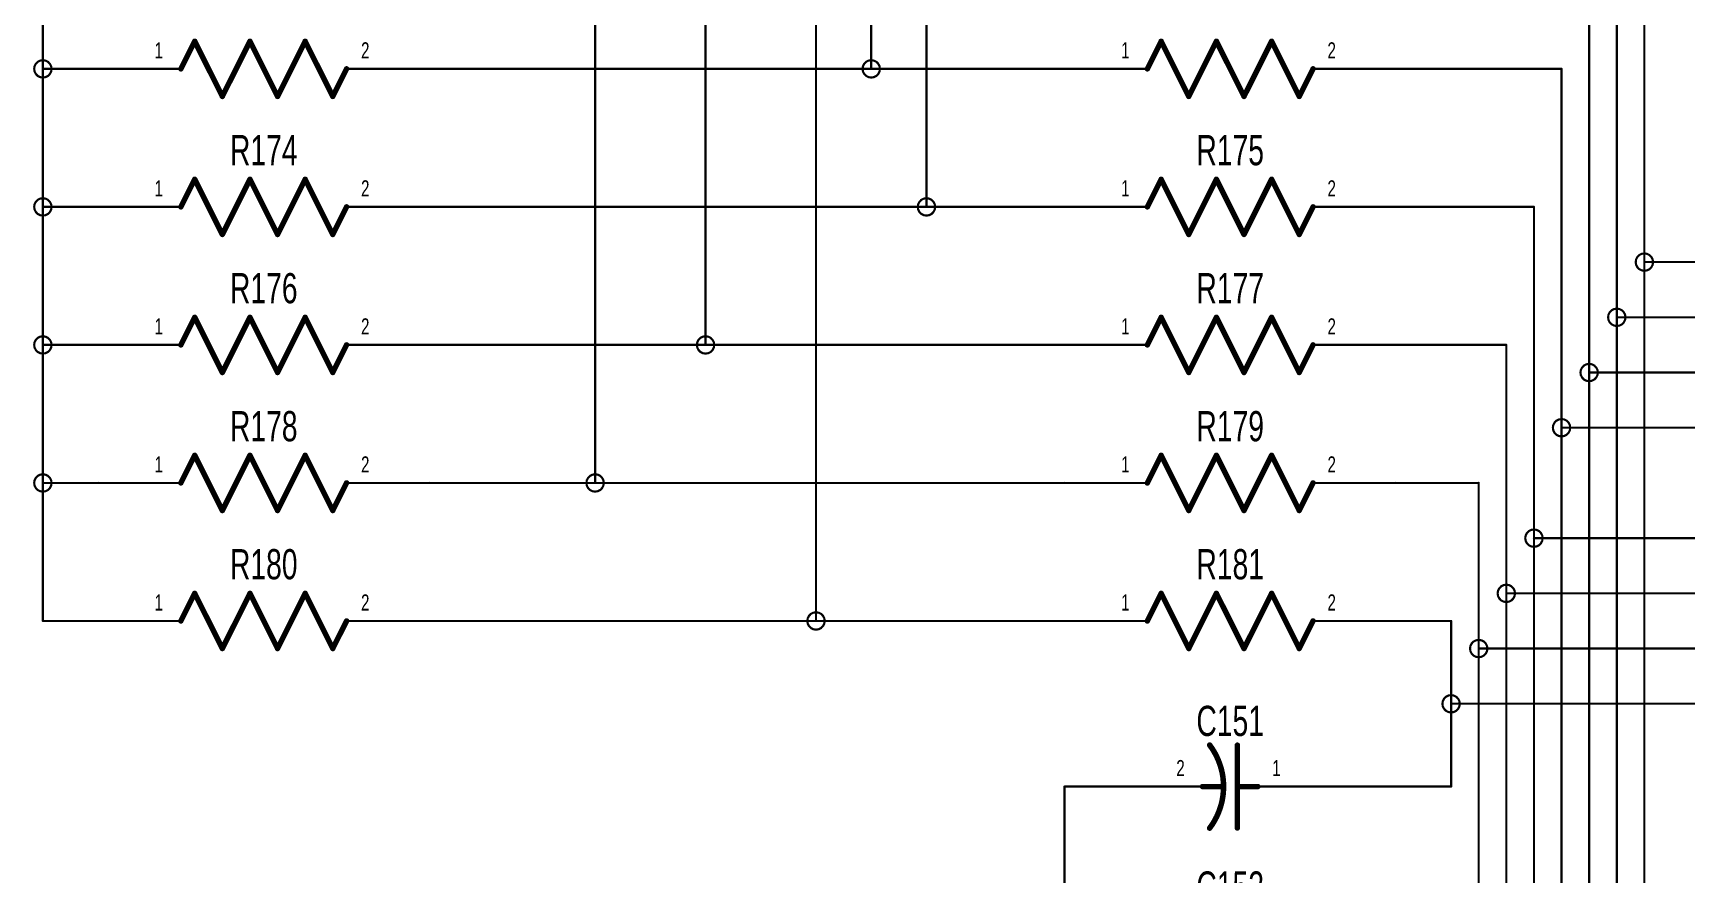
# Model space of a CAD drawing. Extents: x 0 to 23.8, y -0.1 to 21.2.
# Drawn here: x 6.882 to 9.877, y 2.299 to 3.824 of the extents above; entities that cross this region are included whole.
import ezdxf
from ezdxf.enums import TextEntityAlignment as Align

# ---------------------------------------------------------------- set-up
doc = ezdxf.new("R2010")
doc.units = 0
for name, color, linetype in [('Element', 253, 'CONTINUOUS'), ('Net', 50, 'CONTINUOUS'), ('Pin', 50, 'CONTINUOUS')]:
    doc.layers.add(name, color=color, linetype=linetype)

msp = doc.modelspace()

# ---------------------------------------------------------------- linework, layer by layer
at = {"layer": 'Element', "linetype": 'CONTINUOUS'}
for points, const_width in [([(7.15, 3.7591), (7.175, 3.8091)], 0.0098), ([(7.175, 3.8091), (7.225, 3.7091)], 0.0098), ([(7.225, 3.7091), (7.275, 3.8091)], 0.0098), ([(7.275, 3.8091), (7.325, 3.7091)], 0.0098), ([(7.325, 3.7091), (7.375, 3.8091)], 0.0098), ([(7.375, 3.8091), (7.425, 3.7091)], 0.0098), ([(8.9, 3.7591), (8.925, 3.8091)], 0.0098), ([(8.925, 3.8091), (8.975, 3.7091)], 0.0098), ([(8.975, 3.7091), (9.025, 3.8091)], 0.0098), ([(9.025, 3.8091), (9.075, 3.7091)], 0.0098), ([(9.075, 3.7091), (9.125, 3.8091)], 0.0098), ([(9.125, 3.8091), (9.175, 3.7091)], 0.0098), ([(7.425, 3.7091), (7.45, 3.7591)], 0.0098), ([(9.175, 3.7091), (9.2, 3.7591)], 0.0098), ([(7.15, 3.5091), (7.175, 3.5591)], 0.0098), ([(7.175, 3.5591), (7.225, 3.4591)], 0.0098), ([(7.225, 3.4591), (7.275, 3.5591)], 0.0098), ([(7.275, 3.5591), (7.325, 3.4591)], 0.0098), ([(7.325, 3.4591), (7.375, 3.5591)], 0.0098), ([(7.375, 3.5591), (7.425, 3.4591)], 0.0098), ([(8.9, 3.5091), (8.925, 3.5591)], 0.0098), ([(8.925, 3.5591), (8.975, 3.4591)], 0.0098), ([(8.975, 3.4591), (9.025, 3.5591)], 0.0098), ([(9.025, 3.5591), (9.075, 3.4591)], 0.0098), ([(9.075, 3.4591), (9.125, 3.5591)], 0.0098), ([(9.125, 3.5591), (9.175, 3.4591)], 0.0098), ([(7.425, 3.4591), (7.45, 3.5091)], 0.0098), ([(9.175, 3.4591), (9.2, 3.5091)], 0.0098), ([(7.15, 3.2591), (7.175, 3.3091)], 0.0098), ([(7.175, 3.3091), (7.225, 3.2091)], 0.0098), ([(7.225, 3.2091), (7.275, 3.3091)], 0.0098), ([(7.275, 3.3091), (7.325, 3.2091)], 0.0098), ([(7.325, 3.2091), (7.375, 3.3091)], 0.0098), ([(7.375, 3.3091), (7.425, 3.2091)], 0.0098), ([(8.9, 3.2591), (8.925, 3.3091)], 0.0098), ([(8.925, 3.3091), (8.975, 3.2091)], 0.0098), ([(8.975, 3.2091), (9.025, 3.3091)], 0.0098), ([(9.025, 3.3091), (9.075, 3.2091)], 0.0098), ([(9.075, 3.2091), (9.125, 3.3091)], 0.0098), ([(9.125, 3.3091), (9.175, 3.2091)], 0.0098), ([(7.425, 3.2091), (7.45, 3.2591)], 0.0098), ([(9.175, 3.2091), (9.2, 3.2591)], 0.0098), ([(7.15, 3.0091), (7.175, 3.0591)], 0.0098), ([(7.175, 3.0591), (7.225, 2.9591)], 0.0098), ([(7.225, 2.9591), (7.275, 3.0591)], 0.0098), ([(7.275, 3.0591), (7.325, 2.9591)], 0.0098), ([(7.325, 2.9591), (7.375, 3.0591)], 0.0098), ([(7.375, 3.0591), (7.425, 2.9591)], 0.0098), ([(8.9, 3.0091), (8.925, 3.0591)], 0.0098), ([(8.925, 3.0591), (8.975, 2.9591)], 0.0098), ([(8.975, 2.9591), (9.025, 3.0591)], 0.0098), ([(9.025, 3.0591), (9.075, 2.9591)], 0.0098), ([(9.075, 2.9591), (9.125, 3.0591)], 0.0098), ([(9.125, 3.0591), (9.175, 2.9591)], 0.0098), ([(7.425, 2.9591), (7.45, 3.0091)], 0.0098), ([(9.175, 2.9591), (9.2, 3.0091)], 0.0098), ([(7.15, 2.7591), (7.175, 2.8091)], 0.0098), ([(7.175, 2.8091), (7.225, 2.7091)], 0.0098), ([(7.225, 2.7091), (7.275, 2.8091)], 0.0098), ([(7.275, 2.8091), (7.325, 2.7091)], 0.0098), ([(7.325, 2.7091), (7.375, 2.8091)], 0.0098), ([(7.375, 2.8091), (7.425, 2.7091)], 0.0098), ([(8.9, 2.7591), (8.925, 2.8091)], 0.0098), ([(8.925, 2.8091), (8.975, 2.7091)], 0.0098), ([(8.975, 2.7091), (9.025, 2.8091)], 0.0098), ([(9.025, 2.8091), (9.075, 2.7091)], 0.0098), ([(9.075, 2.7091), (9.125, 2.8091)], 0.0098), ([(9.125, 2.8091), (9.175, 2.7091)], 0.0098), ([(7.425, 2.7091), (7.45, 2.7591)], 0.0098), ([(9.175, 2.7091), (9.2, 2.7591)], 0.0098), ([(9.0128, 2.3838), (9.0175, 2.3904), (9.0217, 2.3973), (9.0255, 2.4045), (9.0287, 2.4118), (9.0315, 2.4194), (9.0339, 2.4271), (9.0357, 2.435), (9.037, 2.443), (9.0377, 2.451), (9.038, 2.4591), (9.0377, 2.4671), (9.037, 2.4752), (9.0357, 2.4831), (9.0339, 2.491), (9.0315, 2.4987), (9.0287, 2.5063), (9.0254, 2.5137), (9.0217, 2.5208), (9.0175, 2.5277), (9.0128, 2.5343)], 0.01), ([(9.063, 2.5341), (9.063, 2.3841)], 0.0098), ([(9.038, 2.4591), (9, 2.4591)], 0.0098), ([(9.1, 2.4591), (9.063, 2.4591)], 0.0098)]:
    msp.add_lwpolyline(points, dxfattribs=dict(at, const_width=const_width))
for points, const_width in [([(7.1725, 3.8091, 1), (7.1775, 3.8091, 1), (7.1725, 3.8091, 1)], 0.0049), ([(7.1725, 3.8091, 1), (7.1775, 3.8091, 1), (7.1725, 3.8091, 1)], 0.0049), ([(7.2725, 3.8091, 1), (7.2775, 3.8091, 1), (7.2725, 3.8091, 1)], 0.0049), ([(7.2725, 3.8091, 1), (7.2775, 3.8091, 1), (7.2725, 3.8091, 1)], 0.0049), ([(7.3725, 3.8091, 1), (7.3775, 3.8091, 1), (7.3725, 3.8091, 1)], 0.0049), ([(7.3725, 3.8091, 1), (7.3775, 3.8091, 1), (7.3725, 3.8091, 1)], 0.0049), ([(8.9225, 3.8091, 1), (8.9275, 3.8091, 1), (8.9225, 3.8091, 1)], 0.0049), ([(8.9225, 3.8091, 1), (8.9275, 3.8091, 1), (8.9225, 3.8091, 1)], 0.0049), ([(9.0225, 3.8091, 1), (9.0275, 3.8091, 1), (9.0225, 3.8091, 1)], 0.0049), ([(9.0225, 3.8091, 1), (9.0275, 3.8091, 1), (9.0225, 3.8091, 1)], 0.0049), ([(9.1225, 3.8091, 1), (9.1275, 3.8091, 1), (9.1225, 3.8091, 1)], 0.0049), ([(9.1225, 3.8091, 1), (9.1275, 3.8091, 1), (9.1225, 3.8091, 1)], 0.0049), ([(7.1475, 3.7591, 1), (7.1525, 3.7591, 1), (7.1475, 3.7591, 1)], 0.0049), ([(7.4475, 3.7591, 1), (7.4525, 3.7591, 1), (7.4475, 3.7591, 1)], 0.0049), ([(8.8975, 3.7591, 1), (8.9025, 3.7591, 1), (8.8975, 3.7591, 1)], 0.0049), ([(9.1975, 3.7591, 1), (9.2025, 3.7591, 1), (9.1975, 3.7591, 1)], 0.0049), ([(7.2225, 3.7091, 1), (7.2275, 3.7091, 1), (7.2225, 3.7091, 1)], 0.0049), ([(7.2225, 3.7091, 1), (7.2275, 3.7091, 1), (7.2225, 3.7091, 1)], 0.0049), ([(7.3225, 3.7091, 1), (7.3275, 3.7091, 1), (7.3225, 3.7091, 1)], 0.0049), ([(7.3225, 3.7091, 1), (7.3275, 3.7091, 1), (7.3225, 3.7091, 1)], 0.0049), ([(7.4225, 3.7091, 1), (7.4275, 3.7091, 1), (7.4225, 3.7091, 1)], 0.0049), ([(7.4225, 3.7091, 1), (7.4275, 3.7091, 1), (7.4225, 3.7091, 1)], 0.0049), ([(8.9725, 3.7091, 1), (8.9775, 3.7091, 1), (8.9725, 3.7091, 1)], 0.0049), ([(8.9725, 3.7091, 1), (8.9775, 3.7091, 1), (8.9725, 3.7091, 1)], 0.0049), ([(9.0725, 3.7091, 1), (9.0775, 3.7091, 1), (9.0725, 3.7091, 1)], 0.0049), ([(9.0725, 3.7091, 1), (9.0775, 3.7091, 1), (9.0725, 3.7091, 1)], 0.0049), ([(9.1725, 3.7091, 1), (9.1775, 3.7091, 1), (9.1725, 3.7091, 1)], 0.0049), ([(9.1725, 3.7091, 1), (9.1775, 3.7091, 1), (9.1725, 3.7091, 1)], 0.0049), ([(7.1725, 3.5591, 1), (7.1775, 3.5591, 1), (7.1725, 3.5591, 1)], 0.0049), ([(7.1725, 3.5591, 1), (7.1775, 3.5591, 1), (7.1725, 3.5591, 1)], 0.0049), ([(7.2725, 3.5591, 1), (7.2775, 3.5591, 1), (7.2725, 3.5591, 1)], 0.0049), ([(7.2725, 3.5591, 1), (7.2775, 3.5591, 1), (7.2725, 3.5591, 1)], 0.0049), ([(7.3725, 3.5591, 1), (7.3775, 3.5591, 1), (7.3725, 3.5591, 1)], 0.0049), ([(7.3725, 3.5591, 1), (7.3775, 3.5591, 1), (7.3725, 3.5591, 1)], 0.0049), ([(8.9225, 3.5591, 1), (8.9275, 3.5591, 1), (8.9225, 3.5591, 1)], 0.0049), ([(8.9225, 3.5591, 1), (8.9275, 3.5591, 1), (8.9225, 3.5591, 1)], 0.0049), ([(9.0225, 3.5591, 1), (9.0275, 3.5591, 1), (9.0225, 3.5591, 1)], 0.0049), ([(9.0225, 3.5591, 1), (9.0275, 3.5591, 1), (9.0225, 3.5591, 1)], 0.0049), ([(9.1225, 3.5591, 1), (9.1275, 3.5591, 1), (9.1225, 3.5591, 1)], 0.0049), ([(9.1225, 3.5591, 1), (9.1275, 3.5591, 1), (9.1225, 3.5591, 1)], 0.0049), ([(7.1475, 3.5091, 1), (7.1525, 3.5091, 1), (7.1475, 3.5091, 1)], 0.0049), ([(7.4475, 3.5091, 1), (7.4525, 3.5091, 1), (7.4475, 3.5091, 1)], 0.0049), ([(8.8975, 3.5091, 1), (8.9025, 3.5091, 1), (8.8975, 3.5091, 1)], 0.0049), ([(9.1975, 3.5091, 1), (9.2025, 3.5091, 1), (9.1975, 3.5091, 1)], 0.0049), ([(7.2225, 3.4591, 1), (7.2275, 3.4591, 1), (7.2225, 3.4591, 1)], 0.0049), ([(7.2225, 3.4591, 1), (7.2275, 3.4591, 1), (7.2225, 3.4591, 1)], 0.0049), ([(7.3225, 3.4591, 1), (7.3275, 3.4591, 1), (7.3225, 3.4591, 1)], 0.0049), ([(7.3225, 3.4591, 1), (7.3275, 3.4591, 1), (7.3225, 3.4591, 1)], 0.0049), ([(7.4225, 3.4591, 1), (7.4275, 3.4591, 1), (7.4225, 3.4591, 1)], 0.0049), ([(7.4225, 3.4591, 1), (7.4275, 3.4591, 1), (7.4225, 3.4591, 1)], 0.0049), ([(8.9725, 3.4591, 1), (8.9775, 3.4591, 1), (8.9725, 3.4591, 1)], 0.0049), ([(8.9725, 3.4591, 1), (8.9775, 3.4591, 1), (8.9725, 3.4591, 1)], 0.0049), ([(9.0725, 3.4591, 1), (9.0775, 3.4591, 1), (9.0725, 3.4591, 1)], 0.0049), ([(9.0725, 3.4591, 1), (9.0775, 3.4591, 1), (9.0725, 3.4591, 1)], 0.0049), ([(9.1725, 3.4591, 1), (9.1775, 3.4591, 1), (9.1725, 3.4591, 1)], 0.0049), ([(9.1725, 3.4591, 1), (9.1775, 3.4591, 1), (9.1725, 3.4591, 1)], 0.0049), ([(7.1725, 3.3091, 1), (7.1775, 3.3091, 1), (7.1725, 3.3091, 1)], 0.0049), ([(7.1725, 3.3091, 1), (7.1775, 3.3091, 1), (7.1725, 3.3091, 1)], 0.0049), ([(7.2725, 3.3091, 1), (7.2775, 3.3091, 1), (7.2725, 3.3091, 1)], 0.0049), ([(7.2725, 3.3091, 1), (7.2775, 3.3091, 1), (7.2725, 3.3091, 1)], 0.0049), ([(7.3725, 3.3091, 1), (7.3775, 3.3091, 1), (7.3725, 3.3091, 1)], 0.0049), ([(7.3725, 3.3091, 1), (7.3775, 3.3091, 1), (7.3725, 3.3091, 1)], 0.0049), ([(8.9225, 3.3091, 1), (8.9275, 3.3091, 1), (8.9225, 3.3091, 1)], 0.0049), ([(8.9225, 3.3091, 1), (8.9275, 3.3091, 1), (8.9225, 3.3091, 1)], 0.0049), ([(9.0225, 3.3091, 1), (9.0275, 3.3091, 1), (9.0225, 3.3091, 1)], 0.0049), ([(9.0225, 3.3091, 1), (9.0275, 3.3091, 1), (9.0225, 3.3091, 1)], 0.0049), ([(9.1225, 3.3091, 1), (9.1275, 3.3091, 1), (9.1225, 3.3091, 1)], 0.0049), ([(9.1225, 3.3091, 1), (9.1275, 3.3091, 1), (9.1225, 3.3091, 1)], 0.0049), ([(7.1475, 3.2591, 1), (7.1525, 3.2591, 1), (7.1475, 3.2591, 1)], 0.0049), ([(7.4475, 3.2591, 1), (7.4525, 3.2591, 1), (7.4475, 3.2591, 1)], 0.0049), ([(8.8975, 3.2591, 1), (8.9025, 3.2591, 1), (8.8975, 3.2591, 1)], 0.0049), ([(9.1975, 3.2591, 1), (9.2025, 3.2591, 1), (9.1975, 3.2591, 1)], 0.0049), ([(7.2225, 3.2091, 1), (7.2275, 3.2091, 1), (7.2225, 3.2091, 1)], 0.0049), ([(7.2225, 3.2091, 1), (7.2275, 3.2091, 1), (7.2225, 3.2091, 1)], 0.0049), ([(7.3225, 3.2091, 1), (7.3275, 3.2091, 1), (7.3225, 3.2091, 1)], 0.0049), ([(7.3225, 3.2091, 1), (7.3275, 3.2091, 1), (7.3225, 3.2091, 1)], 0.0049), ([(7.4225, 3.2091, 1), (7.4275, 3.2091, 1), (7.4225, 3.2091, 1)], 0.0049), ([(7.4225, 3.2091, 1), (7.4275, 3.2091, 1), (7.4225, 3.2091, 1)], 0.0049), ([(8.9725, 3.2091, 1), (8.9775, 3.2091, 1), (8.9725, 3.2091, 1)], 0.0049), ([(8.9725, 3.2091, 1), (8.9775, 3.2091, 1), (8.9725, 3.2091, 1)], 0.0049), ([(9.0725, 3.2091, 1), (9.0775, 3.2091, 1), (9.0725, 3.2091, 1)], 0.0049), ([(9.0725, 3.2091, 1), (9.0775, 3.2091, 1), (9.0725, 3.2091, 1)], 0.0049), ([(9.1725, 3.2091, 1), (9.1775, 3.2091, 1), (9.1725, 3.2091, 1)], 0.0049), ([(9.1725, 3.2091, 1), (9.1775, 3.2091, 1), (9.1725, 3.2091, 1)], 0.0049), ([(7.1725, 3.0591, 1), (7.1775, 3.0591, 1), (7.1725, 3.0591, 1)], 0.0049), ([(7.1725, 3.0591, 1), (7.1775, 3.0591, 1), (7.1725, 3.0591, 1)], 0.0049), ([(7.2725, 3.0591, 1), (7.2775, 3.0591, 1), (7.2725, 3.0591, 1)], 0.0049), ([(7.2725, 3.0591, 1), (7.2775, 3.0591, 1), (7.2725, 3.0591, 1)], 0.0049), ([(7.3725, 3.0591, 1), (7.3775, 3.0591, 1), (7.3725, 3.0591, 1)], 0.0049), ([(7.3725, 3.0591, 1), (7.3775, 3.0591, 1), (7.3725, 3.0591, 1)], 0.0049), ([(8.9225, 3.0591, 1), (8.9275, 3.0591, 1), (8.9225, 3.0591, 1)], 0.0049), ([(8.9225, 3.0591, 1), (8.9275, 3.0591, 1), (8.9225, 3.0591, 1)], 0.0049), ([(9.0225, 3.0591, 1), (9.0275, 3.0591, 1), (9.0225, 3.0591, 1)], 0.0049), ([(9.0225, 3.0591, 1), (9.0275, 3.0591, 1), (9.0225, 3.0591, 1)], 0.0049), ([(9.1225, 3.0591, 1), (9.1275, 3.0591, 1), (9.1225, 3.0591, 1)], 0.0049), ([(9.1225, 3.0591, 1), (9.1275, 3.0591, 1), (9.1225, 3.0591, 1)], 0.0049), ([(7.1475, 3.0091, 1), (7.1525, 3.0091, 1), (7.1475, 3.0091, 1)], 0.0049), ([(7.4475, 3.0091, 1), (7.4525, 3.0091, 1), (7.4475, 3.0091, 1)], 0.0049), ([(8.8975, 3.0091, 1), (8.9025, 3.0091, 1), (8.8975, 3.0091, 1)], 0.0049), ([(9.1975, 3.0091, 1), (9.2025, 3.0091, 1), (9.1975, 3.0091, 1)], 0.0049), ([(7.2225, 2.9591, 1), (7.2275, 2.9591, 1), (7.2225, 2.9591, 1)], 0.0049), ([(7.2225, 2.9591, 1), (7.2275, 2.9591, 1), (7.2225, 2.9591, 1)], 0.0049), ([(7.3225, 2.9591, 1), (7.3275, 2.9591, 1), (7.3225, 2.9591, 1)], 0.0049), ([(7.3225, 2.9591, 1), (7.3275, 2.9591, 1), (7.3225, 2.9591, 1)], 0.0049), ([(7.4225, 2.9591, 1), (7.4275, 2.9591, 1), (7.4225, 2.9591, 1)], 0.0049), ([(7.4225, 2.9591, 1), (7.4275, 2.9591, 1), (7.4225, 2.9591, 1)], 0.0049), ([(8.9725, 2.9591, 1), (8.9775, 2.9591, 1), (8.9725, 2.9591, 1)], 0.0049), ([(8.9725, 2.9591, 1), (8.9775, 2.9591, 1), (8.9725, 2.9591, 1)], 0.0049), ([(9.0725, 2.9591, 1), (9.0775, 2.9591, 1), (9.0725, 2.9591, 1)], 0.0049), ([(9.0725, 2.9591, 1), (9.0775, 2.9591, 1), (9.0725, 2.9591, 1)], 0.0049), ([(9.1725, 2.9591, 1), (9.1775, 2.9591, 1), (9.1725, 2.9591, 1)], 0.0049), ([(9.1725, 2.9591, 1), (9.1775, 2.9591, 1), (9.1725, 2.9591, 1)], 0.0049), ([(7.1725, 2.8091, 1), (7.1775, 2.8091, 1), (7.1725, 2.8091, 1)], 0.0049), ([(7.1725, 2.8091, 1), (7.1775, 2.8091, 1), (7.1725, 2.8091, 1)], 0.0049), ([(7.2725, 2.8091, 1), (7.2775, 2.8091, 1), (7.2725, 2.8091, 1)], 0.0049), ([(7.2725, 2.8091, 1), (7.2775, 2.8091, 1), (7.2725, 2.8091, 1)], 0.0049), ([(7.3725, 2.8091, 1), (7.3775, 2.8091, 1), (7.3725, 2.8091, 1)], 0.0049), ([(7.3725, 2.8091, 1), (7.3775, 2.8091, 1), (7.3725, 2.8091, 1)], 0.0049), ([(8.9225, 2.8091, 1), (8.9275, 2.8091, 1), (8.9225, 2.8091, 1)], 0.0049), ([(8.9225, 2.8091, 1), (8.9275, 2.8091, 1), (8.9225, 2.8091, 1)], 0.0049), ([(9.0225, 2.8091, 1), (9.0275, 2.8091, 1), (9.0225, 2.8091, 1)], 0.0049), ([(9.0225, 2.8091, 1), (9.0275, 2.8091, 1), (9.0225, 2.8091, 1)], 0.0049), ([(9.1225, 2.8091, 1), (9.1275, 2.8091, 1), (9.1225, 2.8091, 1)], 0.0049), ([(9.1225, 2.8091, 1), (9.1275, 2.8091, 1), (9.1225, 2.8091, 1)], 0.0049), ([(7.1475, 2.7591, 1), (7.1525, 2.7591, 1), (7.1475, 2.7591, 1)], 0.0049), ([(7.4475, 2.7591, 1), (7.4525, 2.7591, 1), (7.4475, 2.7591, 1)], 0.0049), ([(8.8975, 2.7591, 1), (8.9025, 2.7591, 1), (8.8975, 2.7591, 1)], 0.0049), ([(9.1975, 2.7591, 1), (9.2025, 2.7591, 1), (9.1975, 2.7591, 1)], 0.0049), ([(7.2225, 2.7091, 1), (7.2275, 2.7091, 1), (7.2225, 2.7091, 1)], 0.0049), ([(7.2225, 2.7091, 1), (7.2275, 2.7091, 1), (7.2225, 2.7091, 1)], 0.0049), ([(7.3225, 2.7091, 1), (7.3275, 2.7091, 1), (7.3225, 2.7091, 1)], 0.0049), ([(7.3225, 2.7091, 1), (7.3275, 2.7091, 1), (7.3225, 2.7091, 1)], 0.0049), ([(7.4225, 2.7091, 1), (7.4275, 2.7091, 1), (7.4225, 2.7091, 1)], 0.0049), ([(7.4225, 2.7091, 1), (7.4275, 2.7091, 1), (7.4225, 2.7091, 1)], 0.0049), ([(8.9725, 2.7091, 1), (8.9775, 2.7091, 1), (8.9725, 2.7091, 1)], 0.0049), ([(8.9725, 2.7091, 1), (8.9775, 2.7091, 1), (8.9725, 2.7091, 1)], 0.0049), ([(9.0725, 2.7091, 1), (9.0775, 2.7091, 1), (9.0725, 2.7091, 1)], 0.0049), ([(9.0725, 2.7091, 1), (9.0775, 2.7091, 1), (9.0725, 2.7091, 1)], 0.0049), ([(9.1725, 2.7091, 1), (9.1775, 2.7091, 1), (9.1725, 2.7091, 1)], 0.0049), ([(9.1725, 2.7091, 1), (9.1775, 2.7091, 1), (9.1725, 2.7091, 1)], 0.0049), ([(9.0103, 2.5343, 1), (9.0153, 2.5343, 1), (9.0103, 2.5343, 1)], 0.005), ([(9.0605, 2.5341, 1), (9.0655, 2.5341, 1), (9.0605, 2.5341, 1)], 0.0049), ([(8.9975, 2.4591, 1), (9.0025, 2.4591, 1), (8.9975, 2.4591, 1)], 0.0049), ([(9.0355, 2.4591, 1), (9.0405, 2.4591, 1), (9.0355, 2.4591, 1)], 0.0049), ([(9.0605, 2.4591, 1), (9.0655, 2.4591, 1), (9.0605, 2.4591, 1)], 0.0049), ([(9.0975, 2.4591, 1), (9.1025, 2.4591, 1), (9.0975, 2.4591, 1)], 0.0049), ([(9.0103, 2.3838, 1), (9.0153, 2.3838, 1), (9.0103, 2.3838, 1)], 0.005), ([(9.0605, 2.3841, 1), (9.0655, 2.3841, 1), (9.0605, 2.3841, 1)], 0.0049)]:
    msp.add_lwpolyline(points, format="xyb", dxfattribs=dict(at, const_width=const_width))
at = {"layer": 'Net', "linetype": 'CONTINUOUS', "const_width": 0.0039}
for points in [[(7.9, 5.5091), (7.9, 3.0091)], [(8.1, 5.3091), (8.1, 3.2591)], [(8.3, 5.1091), (8.3, 2.7591)], [(8.4, 5.0091), (8.4, 3.7591)], [(8.5, 4.9091), (8.5, 3.5091)], [(9.8, 4.5091), (9.8, 0.3591)], [(9.75, 0.6591), (9.75, 4.2591)], [(6.9, 3.7591), (6.9, 4.0091)], [(9.7, 4.0091), (9.7, 0.9591)], [(6.8843, 3.7591), (6.885, 3.7542), (6.8873, 3.7498), (6.8907, 3.7463), (6.8951, 3.7441), (6.9, 3.7433), (6.9049, 3.7441), (6.9093, 3.7463), (6.9127, 3.7498), (6.915, 3.7542), (6.9157, 3.7591), (6.915, 3.7639), (6.9127, 3.7683), (6.9093, 3.7718), (6.9049, 3.774), (6.9, 3.7748), (6.8951, 3.774), (6.8907, 3.7718), (6.8873, 3.7683), (6.885, 3.7639), (6.8843, 3.7591)], [(8.3843, 3.7591), (8.385, 3.7542), (8.3873, 3.7498), (8.3907, 3.7463), (8.3951, 3.7441), (8.4, 3.7433), (8.4049, 3.7441), (8.4093, 3.7463), (8.4127, 3.7498), (8.415, 3.7542), (8.4157, 3.7591), (8.415, 3.7639), (8.4127, 3.7683), (8.4093, 3.7718), (8.4049, 3.774), (8.4, 3.7748), (8.3951, 3.774), (8.3907, 3.7718), (8.3873, 3.7683), (8.385, 3.7639), (8.3843, 3.7591)], [(6.9, 3.5091), (6.9, 3.7591)], [(6.9, 3.7591), (7, 3.7591)], [(6.9, 3.7591), (6.9, 3.7591)], [(8.75, 3.7591), (7.6, 3.7591)], [(9.65, 3.7591), (9.35, 3.7591)], [(9.65, 1.2591), (9.65, 3.7591)], [(6.8843, 3.5091), (6.885, 3.5042), (6.8873, 3.4998), (6.8907, 3.4963), (6.8951, 3.4941), (6.9, 3.4933), (6.9049, 3.4941), (6.9093, 3.4963), (6.9127, 3.4998), (6.915, 3.5042), (6.9157, 3.5091), (6.915, 3.5139), (6.9127, 3.5183), (6.9093, 3.5218), (6.9049, 3.524), (6.9, 3.5248), (6.8951, 3.524), (6.8907, 3.5218), (6.8873, 3.5183), (6.885, 3.5139), (6.8843, 3.5091)], [(6.9, 3.2591), (6.9, 3.5091)], [(6.9, 3.5091), (7, 3.5091)], [(6.9, 3.5091), (6.9, 3.5091)], [(7.6, 3.5091), (8.75, 3.5091)], [(8.4843, 3.5091), (8.485, 3.5042), (8.4873, 3.4998), (8.4907, 3.4963), (8.4951, 3.4941), (8.5, 3.4933), (8.5049, 3.4941), (8.5093, 3.4963), (8.5127, 3.4998), (8.515, 3.5042), (8.5157, 3.5091), (8.515, 3.5139), (8.5127, 3.5183), (8.5093, 3.5218), (8.5049, 3.524), (8.5, 3.5248), (8.4951, 3.524), (8.4907, 3.5218), (8.4873, 3.5183), (8.485, 3.5139), (8.4843, 3.5091)], [(9.35, 3.5091), (9.6, 3.5091)], [(9.6, 3.5091), (9.6, 1.5591)], [(9.7843, 3.4091), (9.785, 3.4042), (9.7873, 3.3998), (9.7907, 3.3963), (9.7951, 3.3941), (9.8, 3.3933), (9.8049, 3.3941), (9.8093, 3.3963), (9.8127, 3.3998), (9.815, 3.4042), (9.8157, 3.4091), (9.815, 3.4139), (9.8127, 3.4183), (9.8093, 3.4218), (9.8049, 3.424), (9.8, 3.4248), (9.7951, 3.424), (9.7907, 3.4218), (9.7873, 3.4183), (9.785, 3.4139), (9.7843, 3.4091)], [(10.85, 3.4091), (9.8, 3.4091)], [(9.7343, 3.3091), (9.735, 3.3042), (9.7373, 3.2998), (9.7407, 3.2963), (9.7451, 3.2941), (9.75, 3.2933), (9.7549, 3.2941), (9.7593, 3.2963), (9.7627, 3.2998), (9.765, 3.3042), (9.7657, 3.3091), (9.765, 3.3139), (9.7627, 3.3183), (9.7593, 3.3218), (9.7549, 3.324), (9.75, 3.3248), (9.7451, 3.324), (9.7407, 3.3218), (9.7373, 3.3183), (9.735, 3.3139), (9.7343, 3.3091)], [(10.85, 3.3091), (9.75, 3.3091)], [(6.8843, 3.2591), (6.885, 3.2542), (6.8873, 3.2498), (6.8907, 3.2463), (6.8951, 3.2441), (6.9, 3.2433), (6.9049, 3.2441), (6.9093, 3.2463), (6.9127, 3.2498), (6.915, 3.2542), (6.9157, 3.2591), (6.915, 3.2639), (6.9127, 3.2683), (6.9093, 3.2718), (6.9049, 3.274), (6.9, 3.2748), (6.8951, 3.274), (6.8907, 3.2718), (6.8873, 3.2683), (6.885, 3.2639), (6.8843, 3.2591)], [(8.0843, 3.2591), (8.085, 3.2542), (8.0873, 3.2498), (8.0907, 3.2463), (8.0951, 3.2441), (8.1, 3.2433), (8.1049, 3.2441), (8.1093, 3.2463), (8.1127, 3.2498), (8.115, 3.2542), (8.1157, 3.2591), (8.115, 3.2639), (8.1127, 3.2683), (8.1093, 3.2718), (8.1049, 3.274), (8.1, 3.2748), (8.0951, 3.274), (8.0907, 3.2718), (8.0873, 3.2683), (8.085, 3.2639), (8.0843, 3.2591)], [(6.9, 3.0091), (6.9, 3.2591)], [(6.9, 3.2591), (7, 3.2591)], [(6.9, 3.2591), (6.9, 3.2591)], [(8.75, 3.2591), (7.6, 3.2591)], [(9.35, 3.2591), (9.55, 3.2591)], [(9.55, 3.2591), (9.55, 1.8591)], [(9.6843, 3.2091), (9.685, 3.2042), (9.6873, 3.1998), (9.6907, 3.1963), (9.6951, 3.1941), (9.7, 3.1933), (9.7049, 3.1941), (9.7093, 3.1963), (9.7127, 3.1998), (9.715, 3.2042), (9.7157, 3.2091), (9.715, 3.2139), (9.7127, 3.2183), (9.7093, 3.2218), (9.7049, 3.224), (9.7, 3.2248), (9.6951, 3.224), (9.6907, 3.2218), (9.6873, 3.2183), (9.685, 3.2139), (9.6843, 3.2091)], [(10.85, 3.2091), (9.7, 3.2091)], [(9.6343, 3.1091), (9.635, 3.1042), (9.6373, 3.0998), (9.6407, 3.0963), (9.6451, 3.0941), (9.65, 3.0933), (9.6549, 3.0941), (9.6593, 3.0963), (9.6627, 3.0998), (9.665, 3.1042), (9.6657, 3.1091), (9.665, 3.1139), (9.6627, 3.1183), (9.6593, 3.1218), (9.6549, 3.124), (9.65, 3.1248), (9.6451, 3.124), (9.6407, 3.1218), (9.6373, 3.1183), (9.635, 3.1139), (9.6343, 3.1091)], [(10.85, 3.1091), (9.65, 3.1091)], [(6.8843, 3.0091), (6.885, 3.0042), (6.8873, 2.9998), (6.8907, 2.9963), (6.8951, 2.9941), (6.9, 2.9933), (6.9049, 2.9941), (6.9093, 2.9963), (6.9127, 2.9998), (6.915, 3.0042), (6.9157, 3.0091), (6.915, 3.0139), (6.9127, 3.0183), (6.9093, 3.0218), (6.9049, 3.024), (6.9, 3.0248), (6.8951, 3.024), (6.8907, 3.0218), (6.8873, 3.0183), (6.885, 3.0139), (6.8843, 3.0091)], [(7.8843, 3.0091), (7.885, 3.0042), (7.8873, 2.9998), (7.8907, 2.9963), (7.8951, 2.9941), (7.9, 2.9933), (7.9049, 2.9941), (7.9093, 2.9963), (7.9127, 2.9998), (7.915, 3.0042), (7.9157, 3.0091), (7.915, 3.0139), (7.9127, 3.0183), (7.9093, 3.0218), (7.9049, 3.024), (7.9, 3.0248), (7.8951, 3.024), (7.8907, 3.0218), (7.8873, 3.0183), (7.885, 3.0139), (7.8843, 3.0091)], [(6.9, 2.7591), (6.9, 3.0091)], [(6.9, 3.0091), (7, 3.0091)], [(6.9, 3.0091), (6.9, 3.0091)], [(7.6, 3.0091), (8.75, 3.0091)], [(9.35, 3.0091), (9.5, 3.0091)], [(9.5, 3.0091), (9.5, 2.1591)], [(9.5843, 2.9091), (9.585, 2.9042), (9.5873, 2.8998), (9.5907, 2.8963), (9.5951, 2.8941), (9.6, 2.8933), (9.6049, 2.8941), (9.6093, 2.8963), (9.6127, 2.8998), (9.615, 2.9042), (9.6157, 2.9091), (9.615, 2.9139), (9.6127, 2.9183), (9.6093, 2.9218), (9.6049, 2.924), (9.6, 2.9248), (9.5951, 2.924), (9.5907, 2.9218), (9.5873, 2.9183), (9.585, 2.9139), (9.5843, 2.9091)], [(10.85, 2.9091), (9.6, 2.9091)], [(9.5343, 2.8091), (9.535, 2.8042), (9.5373, 2.7998), (9.5407, 2.7963), (9.5451, 2.7941), (9.55, 2.7933), (9.5549, 2.7941), (9.5593, 2.7963), (9.5627, 2.7998), (9.565, 2.8042), (9.5657, 2.8091), (9.565, 2.8139), (9.5627, 2.8183), (9.5593, 2.8218), (9.5549, 2.824), (9.55, 2.8248), (9.5451, 2.824), (9.5407, 2.8218), (9.5373, 2.8183), (9.535, 2.8139), (9.5343, 2.8091)], [(10.85, 2.8091), (9.55, 2.8091)], [(7, 2.7591), (6.9, 2.7591)], [(8.75, 2.7591), (7.6, 2.7591)], [(8.2843, 2.7591), (8.285, 2.7542), (8.2873, 2.7498), (8.2907, 2.7463), (8.2951, 2.7441), (8.3, 2.7433), (8.3049, 2.7441), (8.3093, 2.7463), (8.3127, 2.7498), (8.315, 2.7542), (8.3157, 2.7591), (8.315, 2.7639), (8.3127, 2.7683), (8.3093, 2.7718), (8.3049, 2.774), (8.3, 2.7748), (8.2951, 2.774), (8.2907, 2.7718), (8.2873, 2.7683), (8.285, 2.7639), (8.2843, 2.7591)], [(9.35, 2.7591), (9.45, 2.7591)], [(9.45, 2.7591), (9.45, 2.4591)], [(9.4843, 2.7091), (9.485, 2.7042), (9.4873, 2.6998), (9.4907, 2.6963), (9.4951, 2.6941), (9.5, 2.6933), (9.5049, 2.6941), (9.5093, 2.6963), (9.5127, 2.6998), (9.515, 2.7042), (9.5157, 2.7091), (9.515, 2.7139), (9.5127, 2.7183), (9.5093, 2.7218), (9.5049, 2.724), (9.5, 2.7248), (9.4951, 2.724), (9.4907, 2.7218), (9.4873, 2.7183), (9.485, 2.7139), (9.4843, 2.7091)], [(10.85, 2.7091), (9.5, 2.7091)], [(9.4343, 2.6091), (9.435, 2.6042), (9.4373, 2.5998), (9.4407, 2.5963), (9.4451, 2.5941), (9.45, 2.5933), (9.4549, 2.5941), (9.4593, 2.5963), (9.4627, 2.5998), (9.465, 2.6042), (9.4657, 2.6091), (9.465, 2.6139), (9.4627, 2.6183), (9.4593, 2.6218), (9.4549, 2.624), (9.45, 2.6248), (9.4451, 2.624), (9.4407, 2.6218), (9.4373, 2.6183), (9.435, 2.6139), (9.4343, 2.6091)], [(10.85, 2.6091), (9.45, 2.6091)], [(8.85, 2.4591), (8.75, 2.4591)], [(8.75, 2.4591), (8.75, 0.3591)], [(9.45, 2.4591), (9.25, 2.4591)]]:
    msp.add_lwpolyline(points, dxfattribs=at)
at = {"layer": 'Net', "linetype": 'CONTINUOUS', "const_width": 0.002}
for points in [[(6.8833, 3.7591, 1), (6.8852, 3.7591, 1), (6.8833, 3.7591, 1)], [(6.899, 3.7591, 1), (6.901, 3.7591, 1), (6.899, 3.7591, 1)], [(6.899, 3.7591, 1), (6.901, 3.7591, 1), (6.899, 3.7591, 1)], [(6.899, 3.7591, 1), (6.901, 3.7591, 1), (6.899, 3.7591, 1)], [(6.899, 3.7591, 1), (6.901, 3.7591, 1), (6.899, 3.7591, 1)], [(6.999, 3.7591, 1), (7.001, 3.7591, 1), (6.999, 3.7591, 1)], [(7.599, 3.7591, 1), (7.601, 3.7591, 1), (7.599, 3.7591, 1)], [(8.3833, 3.7591, 1), (8.3852, 3.7591, 1), (8.3833, 3.7591, 1)], [(8.399, 3.7591, 1), (8.401, 3.7591, 1), (8.399, 3.7591, 1)], [(8.749, 3.7591, 1), (8.751, 3.7591, 1), (8.749, 3.7591, 1)], [(9.349, 3.7591, 1), (9.351, 3.7591, 1), (9.349, 3.7591, 1)], [(9.649, 3.7591, 1), (9.651, 3.7591, 1), (9.649, 3.7591, 1)], [(9.649, 3.7591, 1), (9.651, 3.7591, 1), (9.649, 3.7591, 1)], [(6.8833, 3.5091, 1), (6.8852, 3.5091, 1), (6.8833, 3.5091, 1)], [(6.899, 3.5091, 1), (6.901, 3.5091, 1), (6.899, 3.5091, 1)], [(6.899, 3.5091, 1), (6.901, 3.5091, 1), (6.899, 3.5091, 1)], [(6.899, 3.5091, 1), (6.901, 3.5091, 1), (6.899, 3.5091, 1)], [(6.899, 3.5091, 1), (6.901, 3.5091, 1), (6.899, 3.5091, 1)], [(6.999, 3.5091, 1), (7.001, 3.5091, 1), (6.999, 3.5091, 1)], [(7.599, 3.5091, 1), (7.601, 3.5091, 1), (7.599, 3.5091, 1)], [(8.4833, 3.5091, 1), (8.4852, 3.5091, 1), (8.4833, 3.5091, 1)], [(8.499, 3.5091, 1), (8.501, 3.5091, 1), (8.499, 3.5091, 1)], [(8.749, 3.5091, 1), (8.751, 3.5091, 1), (8.749, 3.5091, 1)], [(9.349, 3.5091, 1), (9.351, 3.5091, 1), (9.349, 3.5091, 1)], [(9.599, 3.5091, 1), (9.601, 3.5091, 1), (9.599, 3.5091, 1)], [(9.599, 3.5091, 1), (9.601, 3.5091, 1), (9.599, 3.5091, 1)], [(9.7833, 3.4091, 1), (9.7852, 3.4091, 1), (9.7833, 3.4091, 1)], [(9.799, 3.4091, 1), (9.801, 3.4091, 1), (9.799, 3.4091, 1)], [(9.7333, 3.3091, 1), (9.7352, 3.3091, 1), (9.7333, 3.3091, 1)], [(9.749, 3.3091, 1), (9.751, 3.3091, 1), (9.749, 3.3091, 1)], [(6.8833, 3.2591, 1), (6.8852, 3.2591, 1), (6.8833, 3.2591, 1)], [(6.899, 3.2591, 1), (6.901, 3.2591, 1), (6.899, 3.2591, 1)], [(6.899, 3.2591, 1), (6.901, 3.2591, 1), (6.899, 3.2591, 1)], [(6.899, 3.2591, 1), (6.901, 3.2591, 1), (6.899, 3.2591, 1)], [(6.899, 3.2591, 1), (6.901, 3.2591, 1), (6.899, 3.2591, 1)], [(6.999, 3.2591, 1), (7.001, 3.2591, 1), (6.999, 3.2591, 1)], [(7.599, 3.2591, 1), (7.601, 3.2591, 1), (7.599, 3.2591, 1)], [(8.0833, 3.2591, 1), (8.0852, 3.2591, 1), (8.0833, 3.2591, 1)], [(8.099, 3.2591, 1), (8.101, 3.2591, 1), (8.099, 3.2591, 1)], [(8.749, 3.2591, 1), (8.751, 3.2591, 1), (8.749, 3.2591, 1)], [(9.349, 3.2591, 1), (9.351, 3.2591, 1), (9.349, 3.2591, 1)], [(9.549, 3.2591, 1), (9.551, 3.2591, 1), (9.549, 3.2591, 1)], [(9.549, 3.2591, 1), (9.551, 3.2591, 1), (9.549, 3.2591, 1)], [(9.6833, 3.2091, 1), (9.6852, 3.2091, 1), (9.6833, 3.2091, 1)], [(9.699, 3.2091, 1), (9.701, 3.2091, 1), (9.699, 3.2091, 1)], [(9.6333, 3.1091, 1), (9.6352, 3.1091, 1), (9.6333, 3.1091, 1)], [(9.649, 3.1091, 1), (9.651, 3.1091, 1), (9.649, 3.1091, 1)], [(6.8833, 3.0091, 1), (6.8852, 3.0091, 1), (6.8833, 3.0091, 1)], [(6.899, 3.0091, 1), (6.901, 3.0091, 1), (6.899, 3.0091, 1)], [(6.899, 3.0091, 1), (6.901, 3.0091, 1), (6.899, 3.0091, 1)], [(6.899, 3.0091, 1), (6.901, 3.0091, 1), (6.899, 3.0091, 1)], [(6.899, 3.0091, 1), (6.901, 3.0091, 1), (6.899, 3.0091, 1)], [(6.999, 3.0091, 1), (7.001, 3.0091, 1), (6.999, 3.0091, 1)], [(7.599, 3.0091, 1), (7.601, 3.0091, 1), (7.599, 3.0091, 1)], [(7.8833, 3.0091, 1), (7.8852, 3.0091, 1), (7.8833, 3.0091, 1)], [(7.899, 3.0091, 1), (7.901, 3.0091, 1), (7.899, 3.0091, 1)], [(8.749, 3.0091, 1), (8.751, 3.0091, 1), (8.749, 3.0091, 1)], [(9.349, 3.0091, 1), (9.351, 3.0091, 1), (9.349, 3.0091, 1)], [(9.499, 3.0091, 1), (9.501, 3.0091, 1), (9.499, 3.0091, 1)], [(9.499, 3.0091, 1), (9.501, 3.0091, 1), (9.499, 3.0091, 1)], [(9.5833, 2.9091, 1), (9.5852, 2.9091, 1), (9.5833, 2.9091, 1)], [(9.599, 2.9091, 1), (9.601, 2.9091, 1), (9.599, 2.9091, 1)], [(9.5333, 2.8091, 1), (9.5352, 2.8091, 1), (9.5333, 2.8091, 1)], [(9.549, 2.8091, 1), (9.551, 2.8091, 1), (9.549, 2.8091, 1)], [(6.899, 2.7591, 1), (6.901, 2.7591, 1), (6.899, 2.7591, 1)], [(6.899, 2.7591, 1), (6.901, 2.7591, 1), (6.899, 2.7591, 1)], [(6.999, 2.7591, 1), (7.001, 2.7591, 1), (6.999, 2.7591, 1)], [(7.599, 2.7591, 1), (7.601, 2.7591, 1), (7.599, 2.7591, 1)], [(8.2833, 2.7591, 1), (8.2852, 2.7591, 1), (8.2833, 2.7591, 1)], [(8.299, 2.7591, 1), (8.301, 2.7591, 1), (8.299, 2.7591, 1)], [(8.749, 2.7591, 1), (8.751, 2.7591, 1), (8.749, 2.7591, 1)], [(9.349, 2.7591, 1), (9.351, 2.7591, 1), (9.349, 2.7591, 1)], [(9.449, 2.7591, 1), (9.451, 2.7591, 1), (9.449, 2.7591, 1)], [(9.449, 2.7591, 1), (9.451, 2.7591, 1), (9.449, 2.7591, 1)], [(9.4833, 2.7091, 1), (9.4852, 2.7091, 1), (9.4833, 2.7091, 1)], [(9.499, 2.7091, 1), (9.501, 2.7091, 1), (9.499, 2.7091, 1)], [(9.4333, 2.6091, 1), (9.4352, 2.6091, 1), (9.4333, 2.6091, 1)], [(9.449, 2.6091, 1), (9.451, 2.6091, 1), (9.449, 2.6091, 1)], [(8.749, 2.4591, 1), (8.751, 2.4591, 1), (8.749, 2.4591, 1)], [(8.749, 2.4591, 1), (8.751, 2.4591, 1), (8.749, 2.4591, 1)], [(8.849, 2.4591, 1), (8.851, 2.4591, 1), (8.849, 2.4591, 1)], [(9.249, 2.4591, 1), (9.251, 2.4591, 1), (9.249, 2.4591, 1)], [(9.449, 2.4591, 1), (9.451, 2.4591, 1), (9.449, 2.4591, 1)], [(9.449, 2.4591, 1), (9.451, 2.4591, 1), (9.449, 2.4591, 1)]]:
    msp.add_lwpolyline(points, format="xyb", dxfattribs=at)
at = {"layer": 'Pin', "linetype": 'CONTINUOUS', "const_width": 0.002}
for points in [[(6.999, 3.7591, 1), (7.001, 3.7591, 1), (6.999, 3.7591, 1)], [(7.149, 3.7591, 1), (7.151, 3.7591, 1), (7.149, 3.7591, 1)], [(7.449, 3.7591, 1), (7.451, 3.7591, 1), (7.449, 3.7591, 1)], [(7.599, 3.7591, 1), (7.601, 3.7591, 1), (7.599, 3.7591, 1)], [(8.749, 3.7591, 1), (8.751, 3.7591, 1), (8.749, 3.7591, 1)], [(8.899, 3.7591, 1), (8.901, 3.7591, 1), (8.899, 3.7591, 1)], [(9.199, 3.7591, 1), (9.201, 3.7591, 1), (9.199, 3.7591, 1)], [(9.349, 3.7591, 1), (9.351, 3.7591, 1), (9.349, 3.7591, 1)], [(6.999, 3.5091, 1), (7.001, 3.5091, 1), (6.999, 3.5091, 1)], [(7.149, 3.5091, 1), (7.151, 3.5091, 1), (7.149, 3.5091, 1)], [(7.449, 3.5091, 1), (7.451, 3.5091, 1), (7.449, 3.5091, 1)], [(7.599, 3.5091, 1), (7.601, 3.5091, 1), (7.599, 3.5091, 1)], [(8.749, 3.5091, 1), (8.751, 3.5091, 1), (8.749, 3.5091, 1)], [(8.899, 3.5091, 1), (8.901, 3.5091, 1), (8.899, 3.5091, 1)], [(9.199, 3.5091, 1), (9.201, 3.5091, 1), (9.199, 3.5091, 1)], [(9.349, 3.5091, 1), (9.351, 3.5091, 1), (9.349, 3.5091, 1)], [(6.999, 3.2591, 1), (7.001, 3.2591, 1), (6.999, 3.2591, 1)], [(7.149, 3.2591, 1), (7.151, 3.2591, 1), (7.149, 3.2591, 1)], [(7.449, 3.2591, 1), (7.451, 3.2591, 1), (7.449, 3.2591, 1)], [(7.599, 3.2591, 1), (7.601, 3.2591, 1), (7.599, 3.2591, 1)], [(8.749, 3.2591, 1), (8.751, 3.2591, 1), (8.749, 3.2591, 1)], [(8.899, 3.2591, 1), (8.901, 3.2591, 1), (8.899, 3.2591, 1)], [(9.199, 3.2591, 1), (9.201, 3.2591, 1), (9.199, 3.2591, 1)], [(9.349, 3.2591, 1), (9.351, 3.2591, 1), (9.349, 3.2591, 1)], [(6.999, 3.0091, 1), (7.001, 3.0091, 1), (6.999, 3.0091, 1)], [(7.149, 3.0091, 1), (7.151, 3.0091, 1), (7.149, 3.0091, 1)], [(7.449, 3.0091, 1), (7.451, 3.0091, 1), (7.449, 3.0091, 1)], [(7.599, 3.0091, 1), (7.601, 3.0091, 1), (7.599, 3.0091, 1)], [(8.749, 3.0091, 1), (8.751, 3.0091, 1), (8.749, 3.0091, 1)], [(8.899, 3.0091, 1), (8.901, 3.0091, 1), (8.899, 3.0091, 1)], [(9.199, 3.0091, 1), (9.201, 3.0091, 1), (9.199, 3.0091, 1)], [(9.349, 3.0091, 1), (9.351, 3.0091, 1), (9.349, 3.0091, 1)], [(6.999, 2.7591, 1), (7.001, 2.7591, 1), (6.999, 2.7591, 1)], [(7.149, 2.7591, 1), (7.151, 2.7591, 1), (7.149, 2.7591, 1)], [(7.449, 2.7591, 1), (7.451, 2.7591, 1), (7.449, 2.7591, 1)], [(7.599, 2.7591, 1), (7.601, 2.7591, 1), (7.599, 2.7591, 1)], [(8.749, 2.7591, 1), (8.751, 2.7591, 1), (8.749, 2.7591, 1)], [(8.899, 2.7591, 1), (8.901, 2.7591, 1), (8.899, 2.7591, 1)], [(9.199, 2.7591, 1), (9.201, 2.7591, 1), (9.199, 2.7591, 1)], [(9.349, 2.7591, 1), (9.351, 2.7591, 1), (9.349, 2.7591, 1)], [(8.849, 2.4591, 1), (8.851, 2.4591, 1), (8.849, 2.4591, 1)], [(8.999, 2.4591, 1), (9.001, 2.4591, 1), (8.999, 2.4591, 1)], [(9.099, 2.4591, 1), (9.101, 2.4591, 1), (9.099, 2.4591, 1)], [(9.249, 2.4591, 1), (9.251, 2.4591, 1), (9.249, 2.4591, 1)]]:
    msp.add_lwpolyline(points, format="xyb", dxfattribs=at)
at = {"layer": 'Pin', "linetype": 'CONTINUOUS', "const_width": 0.0039}
for points in [[(7.15, 3.7591), (7, 3.7591)], [(7.45, 3.7591), (7.6, 3.7591)], [(8.9, 3.7591), (8.75, 3.7591)], [(9.2, 3.7591), (9.35, 3.7591)], [(7.15, 3.5091), (7, 3.5091)], [(7.45, 3.5091), (7.6, 3.5091)], [(8.9, 3.5091), (8.75, 3.5091)], [(9.2, 3.5091), (9.35, 3.5091)], [(7.15, 3.2591), (7, 3.2591)], [(7.45, 3.2591), (7.6, 3.2591)], [(8.9, 3.2591), (8.75, 3.2591)], [(9.2, 3.2591), (9.35, 3.2591)], [(7.15, 3.0091), (7, 3.0091)], [(7.45, 3.0091), (7.6, 3.0091)], [(8.9, 3.0091), (8.75, 3.0091)], [(9.2, 3.0091), (9.35, 3.0091)], [(7.15, 2.7591), (7, 2.7591)], [(7.45, 2.7591), (7.6, 2.7591)], [(8.9, 2.7591), (8.75, 2.7591)], [(9.2, 2.7591), (9.35, 2.7591)], [(9, 2.4591), (8.85, 2.4591)], [(9.1, 2.4591), (9.25, 2.4591)]]:
    msp.add_lwpolyline(points, dxfattribs=at)

# ---------------------------------------------------------------- texts
at = {"layer": 'Element', "width": 0.7}
for s, p in [('R174', (7.3, 3.5681)), ('R175', (9.05, 3.5681)), ('R176', (7.3, 3.3181)), ('R177', (9.05, 3.3181)), ('R178', (7.3, 3.0681)), ('R179', (9.05, 3.0681)), ('R180', (7.3, 2.8181)), ('R181', (9.05, 2.8181)), ('C151', (9.05, 2.5343)), ('C152', (9.05, 2.2343))]:
    msp.add_text(s, height=0.0547, dxfattribs=at).set_placement(p, align=Align.BOTTOM_CENTER)
at = {"layer": 'Pin', "width": 0.7}
for s, p in [('1', (7.1024, 3.8072)), ('2', (7.4762, 3.8072)), ('1', (8.8524, 3.8072)), ('2', (9.2262, 3.8072)), ('1', (7.1024, 3.5572)), ('2', (7.4762, 3.5572)), ('1', (8.8524, 3.5572)), ('2', (9.2262, 3.5572)), ('1', (7.1024, 3.3072)), ('2', (7.4762, 3.3072)), ('1', (8.8524, 3.3072)), ('2', (9.2262, 3.3072)), ('1', (7.1024, 3.0572)), ('2', (7.4762, 3.0572)), ('1', (8.8524, 3.0572)), ('2', (9.2262, 3.0572)), ('1', (7.1024, 2.8072)), ('2', (7.4762, 2.8072)), ('1', (8.8524, 2.8072)), ('2', (9.2262, 2.8072)), ('2', (8.9524, 2.5072)), ('1', (9.1262, 2.5072))]:
    msp.add_text(s, height=0.0292, dxfattribs=at).set_placement(p, align=Align.TOP_LEFT)

doc.saveas('drawing.dxf')
